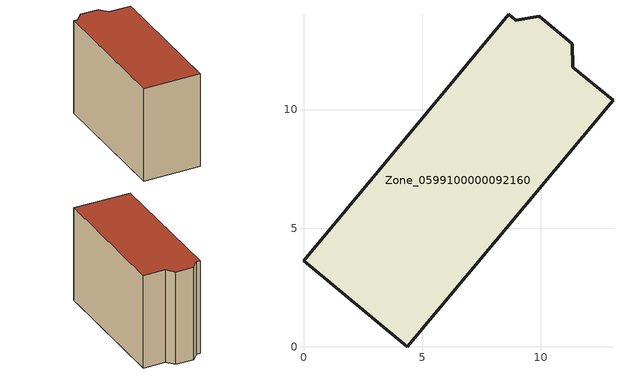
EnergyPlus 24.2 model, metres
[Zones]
Zone_0599100000092160
 floor ground (C_G): 0,3.62 8.64,14.02 8.95,13.76 9.94,13.93 11.33,12.78 11.36,11.78 13.04,10.39 4.37,0 z0
 wall outside (C_F): 4.37,0 13.04,10.39 11.36,11.78 11.33,12.78 9.94,13.93 8.95,13.76 8.64,14.02 0,3.62 4.37,0 z0:9.45
 roof outside (C_R): 8.64,14.02 0,3.62 4.37,0 13.04,10.39 11.36,11.78 11.33,12.78 9.94,13.93 8.95,13.76 z9.45
[BUILDING]
Pand.0599100000092160: North Axis=0; Terrain=City; Loads Convergence Tolerance Value=0.04; Temperature Convergence Tolerance Value=0.4; Solar Distribution=FullExterior; Maximum Number of Warmup Days=25; Minimum Number of Warmup Days=1
[Site:Location]
Rotterdam.The.Hague.AP_ZH_NLD Design_Conditions: Latitude=51.96; Longitude=4.45; Time Zone=1; Elevation=-4.5
[SITE:GROUNDTEMPERATURE:BUILDINGSURFACE]
18, 18, 18, 18, 18, 18, 18, 18, 18, 18, 18, 18
[MATERIAL] Thermal Absorptance=0.9; Solar Absorptance=0.7; Visible Absorptance=0.7
Name | Roughness | Thickness | Conductivity | Density | Specific Heat
G.TI.1946 | MediumSmooth | 0.15 | 1 | 540 | 1210
F.TI.1946 | Rough | 0.3 | 0.857143 | 1920 | 840
R.TI.1946 | MediumRough | 0.2 | 0.1 | 1500 | 1000
[CONSTRUCTION]
C_G: G.TI.1946
C_F: F.TI.1946
C_R: R.TI.1946
[ZONE]
Zone_0599100000092160: Type=1; Multiplier=1; Ceiling Height=Autocalculate; Volume=Autocalculate; Floor Area=autocalculate; Part of Total Floor Area=Yes
[ZONEINFILTRATION:DESIGNFLOWRATE]
Infil_Zone_0599100000092160: Zone or ZoneList or Space or SpaceList=Zone_0599100000092160; Schedule=AlwaysOn; Design Flow Rate Calculation Method=Flow/Area; Flow Rate per Floor Area=0.003; Constant Term Coefficient=1; Temperature Term Coefficient=0; Velocity Term Coefficient=0; Velocity Squared Term Coefficient=0
[HVACTEMPLATE:ZONE:IDEALLOADSAIRSYSTEM]
Zone_0599100000092160: Maximum Heating Supply Air Temperature=50; Minimum Cooling Supply Air Temperature=13; Maximum Heating Supply Air Humidity Ratio=0.0156; Minimum Cooling Supply Air Humidity Ratio=0.0077; Heating Limit=NoLimit; Cooling Limit=NoLimit; Dehumidification Control Type=ConstantSensibleHeatRatio; Cooling Sensible Heat Ratio=0.7; Dehumidification Setpoint=60; Humidification Control Type=None; Humidification Setpoint=30; Outdoor Air Method=None; Outdoor Air Flow Rate per Person=0.00944; Outdoor Air Flow Rate per Zone Floor Area=0; Outdoor Air Flow Rate per Zone=0; Demand Controlled Ventilation Type=None; Outdoor Air Economizer Type=NoEconomizer; Heat Recovery Type=None; Sensible Heat Recovery Effectiveness=0.7; Latent Heat Recovery Effectiveness=0.65
[ZONECONTROL:THERMOSTAT]
ThermostatControl_Zone_0599100000092160: Zone or ZoneList=Zone_0599100000092160; Control Type Schedule=DualSetpointControlType; Control 1=Thermostat_Zone_0599100000092160; Temperature Difference Between Cutout And Setpoint=0
[THERMOSTATSETPOINT:DUALSETPOINT]
Thermostat_Zone_0599100000092160: Heating Setpoint Temperature Schedule=HeatingSetpoint_Zone_0599100000092160; Cooling Setpoint Temperature Schedule=CoolingSetpoint_Zone_0599100000092160
[SCHEDULE:COMPACT]
HeatingSetpoint_Zone_0599100000092160: Through: 12/31, For: AllDays, Until: 24:00, 21
CoolingSetpoint_Zone_0599100000092160: Through: 12/31, For: AllDays, Until: 24:00, 24
DualSetpointControlType: Through: 12/31, For: AllDays, Until: 24:00, 4
AlwaysOn: Through: 12/31, For: AllDays, Until: 24:00, 1
